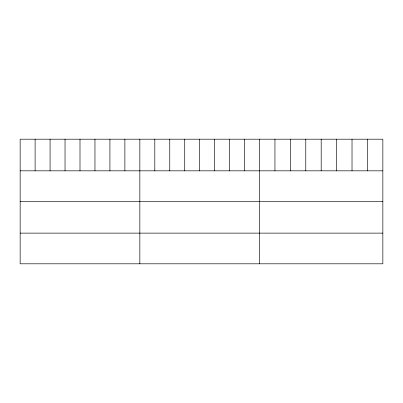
<?xml version="1.0" encoding="UTF-8"?>
<svg xmlns="http://www.w3.org/2000/svg" width="403" height="403" viewBox="0 0 403 403"><rect width="100%" height="100%" fill="white"/><g stroke="black" fill="none" stroke-linecap="round" stroke-linejoin="round"><path stroke-width="0.6" d="M382.85 170.827L382.85 263.804L20.15 263.804L20.15 139.196L382.85 139.196L382.85 170.827L20.15 170.827M20.15 201.51L382.85 201.51M20.15 233.125L382.85 233.125M367.435 139.196L367.435 170.827M352.021 139.196L352.021 170.827M336.606 139.196L336.606 170.827M321.191 139.196L321.191 170.827M305.776 139.196L305.776 170.827M290.361 139.196L290.361 170.827M274.947 139.196L274.947 170.827M259.532 139.196L259.532 263.804M244.571 139.196L244.571 170.827M229.609 139.196L229.609 170.827M214.648 139.196L214.648 170.827M199.686 139.196L199.686 170.827M184.725 139.196L184.725 170.827M169.764 139.196L169.764 170.827M154.802 139.196L154.802 170.827M139.841 139.196L139.841 263.804M124.88 139.196L124.88 170.827M109.918 139.196L109.918 170.827M94.957 139.196L94.957 170.827M79.996 139.196L79.996 170.827M65.034 139.196L65.034 170.827M50.073 139.196L50.073 170.827M35.111 139.196L35.111 170.827"/></g></svg>
